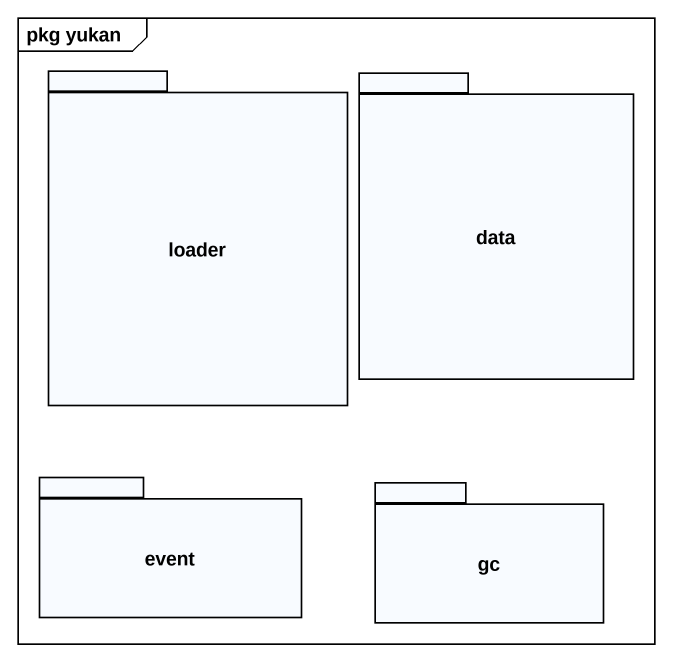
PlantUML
@startuml
mainframe pkg yukan
package loader {
}
package data {
}
package event {
}
package gc {
}
@enduml
